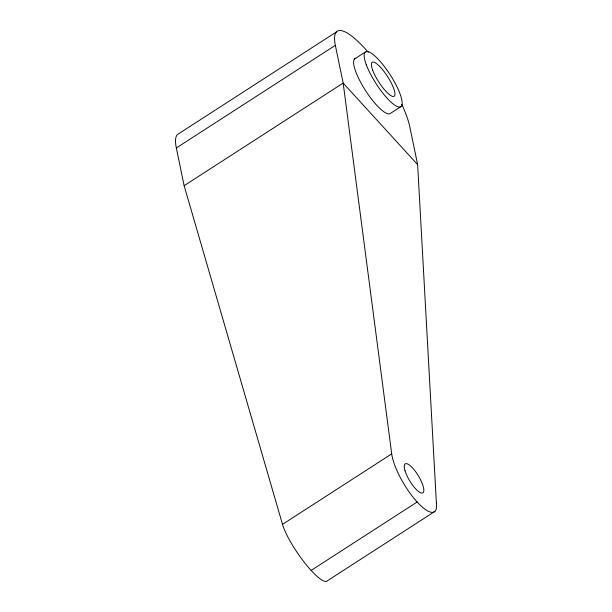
<?xml version="1.0" encoding="UTF-8"?>
<svg xmlns="http://www.w3.org/2000/svg" width="612" height="612" viewBox="0 0 612 612"><rect width="100%" height="100%" fill="white"/><g stroke="black" fill="none" stroke-linecap="round" stroke-linejoin="round"><path stroke-width="0.92" d="M336.424 31.931L177.404 134.564A65.247 16.654 57.2 0 0 176.325 147.974L184.136 185.704L282.507 524.346A39.176 8.407 55.5 0 0 311.133 570.438A39.176 8.407 55.5 0 0 327.336 580.811L434.948 511.364M176.325 147.974L335.345 45.342A65.247 16.654 57.2 0 1 368.233 52.295M354.509 59.027L365.104 52.188M184.136 185.704L343.164 83.071L335.345 45.342M401.265 106.373L390.663 113.212A32.627 8.323 57.2 0 1 365.104 89.88A32.627 8.323 57.2 0 1 355.809 58.37M282.507 524.346L391.703 453.874L343.164 83.071L417.636 164.636L436.387 502.812M311.133 570.43L417.147 502.008A39.176 11.567 58.8 0 0 436.379 502.796M417.636 164.636L409.818 126.898A65.247 16.654 57.2 0 0 401.786 104.4M417.147 502.016A39.176 11.567 58.8 0 1 391.711 453.882M372.662 70.097A20.227 5.164 57.2 0 0 393.057 96.489A20.227 5.164 57.2 0 0 383.831 71.252A20.227 5.164 57.2 0 0 372.662 70.097M366.213 64.467A32.627 8.323 57.2 0 0 399.116 107.039A32.627 8.323 57.2 0 0 384.229 66.333A32.627 8.323 57.2 0 0 366.213 64.467M405.037 470.735A16.975 5.011 58.8 0 0 421.844 493.088A16.975 5.011 58.8 0 0 415.265 471.194A16.975 5.011 58.8 0 0 405.037 470.735"/></g></svg>
